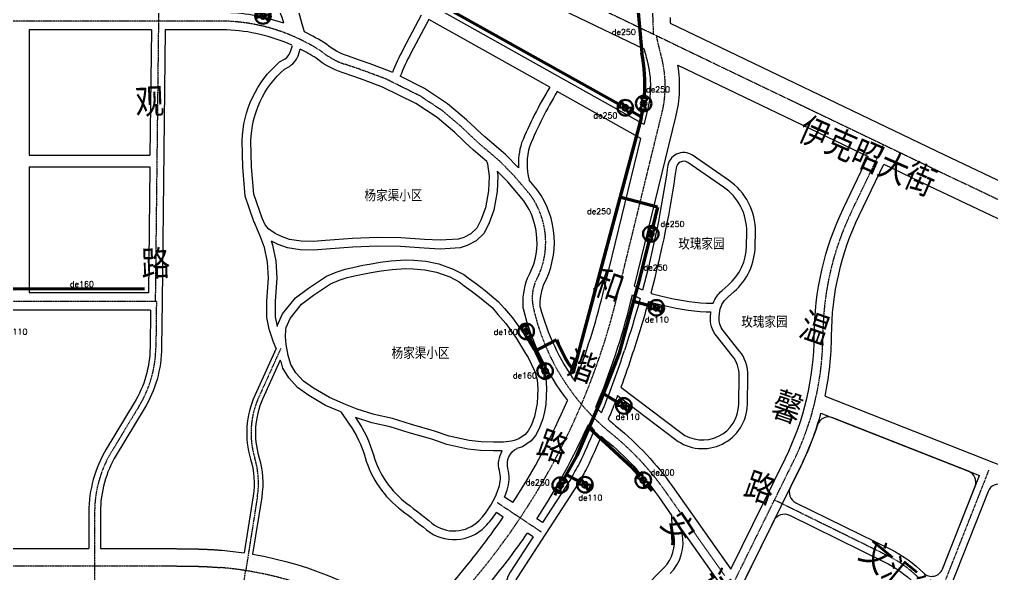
# Model space of a CAD drawing. Header units: millimetres. Extents: x 429861 to 37403537, y 4398138 to 8816131.
# Drawn here: x 433589 to 435271, y 4403985 to 4404943 of the extents above; entities that cross this region are included whole.
import ezdxf

# ---------------------------------------------------------------- set-up
doc = ezdxf.new("R2010")
doc.units = ezdxf.units.MM
doc.linetypes.add('CENTER', pattern=[2, 1.25, -0.25, 0.25, -0.25])
for name, color, linetype in [('0-dkx', 7, 'Continuous'), ('中心线', 55, 'CENTER'), ('路名', 21, 'Continuous'), ('路网', 253, 'Continuous')]:
    doc.layers.add(name, color=color, linetype=linetype)
for name, color, linetype, lineweight in [('燃气周边建筑', 211, 'Continuous', 30), ('燃气标注(管)', 111, 'Continuous', 30), ('燃气标注(阀)', 2, 'Continuous', 30), ('燃气管(PE)', 5, 'Continuous', 100), ('燃气阀门(PE)', 6, 'Continuous', 50)]:
    doc.layers.add(name, color=color, linetype=linetype, lineweight=lineweight)
doc.styles.add('HZ', font='rs.shx', dxfattribs={"width": 0.8, "bigfont": 'hztxt.shx'})

# ---------------------------------------------------------------- blocks, each defined once
blk = doc.blocks.new('阀门PE')
at = {"layer": '燃气阀门(PE)'}
for p, q in [((-4.91, -2.83), (-4.91, 2.83)), ((-4.91, -2.83), (4.91, 2.83)), ((-4.91, 2.83), (4.91, -2.83)), ((4.91, 2.83), (4.91, -2.83))]:
    blk.add_line(p, q, dxfattribs=at)
for radius in [6.74, 2.47]:
    blk.add_circle((0, 0), radius, dxfattribs=at)

msp = doc.modelspace()

# ---------------------------------------------------------------- linework, layer by layer
at = {"layer": '0-dkx', "ltscale": 50}
for points in [[(435152.9, 4403985.8, 0.540065), (435185.7, 4403992.6), (435185.7, 4403992.6), (435242.1, 4404135.7), (435242.1, 4404135.7, 0.414214), (435230.8, 4404161.6), (435230.8, 4404161.6), (434995.8, 4404254.3), (434995.8, 4404254.3, 0.433833), (434969.4, 4404241.8), (434969.4, 4404241.8, -0.037172), (434940.8, 4404170.8), (434940.8, 4404170.8), (434922.7, 4404134.1), (434922.7, 4404134.1, 0.414214), (434931.8, 4404107.3), (434931.8, 4404107.3), (435096.7, 4404026.1), (435096.7, 4404026.1, -0.082143), (435152.9, 4403985.8)], [(435461.3, 4404070.7), (435461.3, 4404070.7), (435290.3, 4404138.1, 0.414214), (435264.4, 4404126.9), (435197.7, 4403957.6, 0.297478), (435202.1, 4403936.2), (435336.2, 4403800.9, 0.049974), (435365.1, 4403777)], [(434846.6, 4403979.5), (434846.6, 4403979.5), (434894.4, 4404076.6), (434894.4, 4404076.6, -0.414214), (434921.2, 4404085.8), (434921.2, 4404085.8), (435086.1, 4404004.5), (435086.1, 4404004.5, -0.083223), (435136.5, 4403968.2), (435136.5, 4403968.2), (435155.6, 4403949), (435155.6, 4403949, -0.297478), (435160, 4403927.5), (435160, 4403927.5), (435065.1, 4403686.9), (435065.1, 4403686.9, -0.013211), (435059.2, 4403672.9), (435059.2, 4403672.9, -0.160073), (435050.7, 4403663.8), (435050.7, 4403663.8)]]:
    msp.add_lwpolyline(points, format="xyb", dxfattribs=at)
at = {"layer": '中心线'}
for p, q in [((433832.5, 4405183.9), (433829.7, 4404940.3)), ((434677.6, 4405144.3), (434685.5, 4404917.1)), ((434555.7, 4404980.2), (435175.1, 4404682.7)), ((433826.7, 4404940.3), (432619.4, 4404940.3)), ((433829.7, 4404940.3), (433824.1, 4404455.3)), ((433948, 4404940.3), (433826.7, 4404940.3)), ((434111.2, 4404888.3), (434111.2, 4404888.3)), ((434172.6, 4404858.9), (434151.9, 4404865.9)), ((434190.5, 4404852.4), (434172.6, 4404858.9)), ((434223.4, 4404840.2), (434190.5, 4404852.4)), ((434282.3, 4404810.9), (434223.4, 4404840.2)), ((434320.7, 4404785.5), (434282.3, 4404810.9)), ((434352.4, 4404758.7), (434320.7, 4404785.5)), ((434622.4, 4404461.6), (434700.3, 4404780.7)), ((434622.4, 4404461.6), (434700.3, 4404780.7)), ((434367.7, 4404744), (434352.4, 4404758.7)), ((434370.5, 4404741.4), (434367.7, 4404744)), ((434384, 4404728.8), (434370.5, 4404741.4)), ((434396.6, 4404718.2), (434384, 4404728.8)), ((434419.5, 4404698.5), (434396.6, 4404718.2)), ((435028.1, 4404610.6), (435083.8, 4404726.5)), ((434444.8, 4404672.8), (434419.5, 4404698.5)), ((434473.4, 4404639), (434444.8, 4404672.8)), ((435175.1, 4404682.7), (435357.3, 4404596.1)), ((433826.1, 4404455.3), (432667.6, 4404455.3)), ((433826.1, 4404455.3), (433825.2, 4404375.8)), ((434041.1, 4404373.8), (434003.1, 4404289.7)), ((433796.5, 4404274.9), (433748, 4404194.5)), ((434790.7, 4403900), (434927.3, 4404177.5)), ((435052.2, 4403621.3), (435266.1, 4404163.8)), ((434000.8, 4404118.1), (433980.6, 4403989.9)), ((434706.7, 4404126.5), (434808.8, 4403981.3)), ((435091.4, 4404015.3), (434895.1, 4404112)), ((434492.1, 4404056.5), (434415.7, 4404107.4)), ((433719.3, 4404091.3), (433719.3, 4403885.9)), ((432657.6, 4403997.9), (433837.2, 4403997.9)), ((433837.2, 4403997.9), (433838.2, 4403997.9)), ((433838.2, 4403997.9), (433839.2, 4403997.9)), ((433839.2, 4403997.9), (433840.2, 4403997.9)), ((433840.2, 4403997.9), (433841.2, 4403997.9)), ((433841.2, 4403997.9), (433842.2, 4403997.9)), ((433842.2, 4403997.9), (433843.2, 4403997.9)), ((433843.2, 4403997.9), (433844.2, 4403997.9)), ((433844.2, 4403997.9), (433845.2, 4403997.9)), ((433845.2, 4403997.9), (433846.2, 4403997.9)), ((433846.2, 4403997.9), (433847.2, 4403997.9)), ((433847.2, 4403997.9), (433848.2, 4403997.9)), ((433848.2, 4403997.9), (433849.2, 4403997.9)), ((433849.2, 4403997.9), (433850.2, 4403997.9)), ((433850.2, 4403997.9), (433851.2, 4403997.9)), ((433851.2, 4403997.9), (433852.2, 4403997.9)), ((433852.2, 4403997.9), (433853.2, 4403997.9)), ((433853.2, 4403997.9), (433854.2, 4403997.9)), ((433854.2, 4403997.9), (433855.2, 4403997.9)), ((433855.2, 4403997.9), (433856.2, 4403997.9)), ((433856.2, 4403997.9), (433857.2, 4403997.9)), ((433857.2, 4403997.9), (433858.2, 4403997.9)), ((433858.2, 4403997.9), (433859.2, 4403997.9)), ((433859.2, 4403997.9), (433860.2, 4403997.9)), ((433860.2, 4403997.9), (433861.2, 4403997.8)), ((433861.2, 4403997.8), (433862.2, 4403997.8)), ((433862.2, 4403997.8), (433863.2, 4403997.8)), ((433863.2, 4403997.8), (433864.2, 4403997.8)), ((433864.2, 4403997.8), (433865.2, 4403997.8)), ((433865.2, 4403997.8), (433866.2, 4403997.8)), ((433866.2, 4403997.8), (433867.2, 4403997.8)), ((433867.2, 4403997.8), (433868.2, 4403997.8)), ((433868.2, 4403997.8), (433869.2, 4403997.8)), ((433869.2, 4403997.8), (433870.2, 4403997.8)), ((433870.2, 4403997.8), (433871.2, 4403997.8)), ((433871.2, 4403997.8), (433872.2, 4403997.8)), ((433872.2, 4403997.8), (433873.2, 4403997.8)), ((433873.2, 4403997.8), (433874.2, 4403997.7)), ((433874.2, 4403997.7), (433875.2, 4403997.7)), ((433875.2, 4403997.7), (433876.2, 4403997.7)), ((433876.2, 4403997.7), (433877.2, 4403997.7)), ((433877.2, 4403997.7), (433878.2, 4403997.7)), ((433878.2, 4403997.7), (433879.2, 4403997.7)), ((433879.2, 4403997.7), (433880.2, 4403997.7)), ((433880.2, 4403997.7), (433881.2, 4403997.7)), ((433881.2, 4403997.7), (433882.2, 4403997.6)), ((433882.2, 4403997.6), (433883.2, 4403997.6)), ((433883.2, 4403997.6), (433884.2, 4403997.6)), ((433884.2, 4403997.6), (433885.2, 4403997.6)), ((433885.2, 4403997.6), (433886.2, 4403997.6)), ((433886.2, 4403997.6), (433887.2, 4403997.5)), ((433887.2, 4403997.5), (433888.2, 4403997.5)), ((433888.2, 4403997.5), (433889.2, 4403997.5)), ((433889.2, 4403997.5), (433890.2, 4403997.5)), ((433890.2, 4403997.5), (433891.2, 4403997.5)), ((433891.2, 4403997.5), (433892.2, 4403997.4)), ((433892.2, 4403997.4), (433893.2, 4403997.4)), ((433893.2, 4403997.4), (433894.2, 4403997.4)), ((433894.2, 4403997.4), (433895.2, 4403997.3)), ((433895.2, 4403997.3), (433896.2, 4403997.3)), ((433896.2, 4403997.3), (433897.2, 4403997.3)), ((433897.2, 4403997.3), (433898.2, 4403997.3)), ((433898.2, 4403997.3), (433899.2, 4403997.2)), ((433899.2, 4403997.2), (433900.2, 4403997.2)), ((433900.2, 4403997.2), (433901.2, 4403997.2)), ((433901.2, 4403997.2), (433902.2, 4403997.1)), ((433902.2, 4403997.1), (433903.2, 4403997.1)), ((433903.2, 4403997.1), (433904.2, 4403997.1)), ((433904.2, 4403997.1), (433905.2, 4403997)), ((433905.2, 4403997), (433906.2, 4403997)), ((433906.2, 4403997), (433907.2, 4403996.9)), ((433907.2, 4403996.9), (433908.2, 4403996.9)), ((433908.2, 4403996.9), (433909.2, 4403996.9)), ((433909.2, 4403996.9), (433910.2, 4403996.8)), ((433910.2, 4403996.8), (433911.2, 4403996.8)), ((433911.2, 4403996.8), (433912.2, 4403996.7)), ((433912.2, 4403996.7), (433913.2, 4403996.7)), ((433913.2, 4403996.7), (433914.2, 4403996.6)), ((433914.2, 4403996.6), (433915.2, 4403996.6)), ((433915.2, 4403996.6), (433916.2, 4403996.5)), ((433916.2, 4403996.5), (433917.2, 4403996.5)), ((433917.2, 4403996.5), (433918.2, 4403996.4)), ((433918.2, 4403996.4), (433919.2, 4403996.4)), ((433919.2, 4403996.4), (433920.2, 4403996.3)), ((433920.2, 4403996.3), (433921.2, 4403996.2)), ((433921.2, 4403996.2), (433922.2, 4403996.2)), ((433922.2, 4403996.2), (433923.2, 4403996.1)), ((433923.2, 4403996.1), (433924.2, 4403996.1)), ((433924.2, 4403996.1), (433925.2, 4403996)), ((433925.2, 4403996), (433926.2, 4403995.9)), ((433926.2, 4403995.9), (433927.2, 4403995.9)), ((433927.2, 4403995.9), (433928.2, 4403995.8)), ((433928.2, 4403995.8), (433929.2, 4403995.7)), ((433929.2, 4403995.7), (433930.2, 4403995.7)), ((433930.2, 4403995.7), (433931.2, 4403995.6)), ((433931.2, 4403995.6), (433932.2, 4403995.5)), ((433932.2, 4403995.5), (433933.2, 4403995.4)), ((433933.2, 4403995.4), (433934.2, 4403995.4)), ((433934.2, 4403995.4), (433935.1, 4403995.3)), ((433935.1, 4403995.3), (433936.1, 4403995.2)), ((433936.1, 4403995.2), (433937.1, 4403995.1)), ((433977.4, 4403969.6), (433980.6, 4403989.9)), ((434276.7, 4403853.6), (434385.7, 4403987)), ((434276.7, 4403853.6), (434385.7, 4403987))]:
    msp.add_line(p, q, dxfattribs=at)
for centre, radius, start, end in [((433935.5, 4404619), 321.5, 56.8738, 87.7758), ((434985.9, 4404968.8), 300, 190.2502, 196.3336), ((434985.9, 4404968.8), 300, 190.2502, 196.3336), ((434189.6, 4404982.4), 122.4, 230.2237, 252.0742), ((434506.1, 4404828.1), 200, 346.2661, 16.3336), ((434506.1, 4404828.1), 200, 346.2661, 16.3336), ((434359.4, 4404557.7), 140, 330.942, 35.5167), ((435478.8, 4404394.1), 500, 154.3416, 179.7536), ((434549.1, 4404461.4), 73, 157.1386, 192.846), ((433456.7, 4404746.5), 1200, 320.7306, 346.2661), ((433456.7, 4404746.5), 1200, 320.7306, 346.2661), ((434858.7, 4404530.1), 390.2, 192.5712, 230.9082), ((434478.8, 4404398.4), 500, 333.7777, 359.7536), ((433625.2, 4404378.1), 200, 328.9249, 359.3382), ((434139.8, 4404228), 150, 155.7165, 196.7717), ((434297.7, 4403838.9), 500, 35.1167, 50.9491), ((433919.3, 4404091.3), 200, 148.9249, 180), ((433852.6, 4404141.4), 150, 351.0465, 16.7717), ((435003, 4403835.9), 200, 44.7483, 63.7777), ((433887.2, 4403397.2), 600, 50.7986, 85.2254)]:
    msp.add_arc(centre, radius, start, end, dxfattribs=at)
at = {"layer": '燃气管(PE)'}
for p, q in [((434097.3, 4405092.5), (434625.3, 4404797.2)), ((434653.4, 4405026.7), (434665.4, 4404885.6)), ((434648.9, 4404784.1), (434664.9, 4404775.1)), ((434664.4, 4404772.7), (434547.6, 4404335.5)), ((434692.8, 4404618.8), (434627.9, 4404636.1)), ((434692.8, 4404618.8), (434684.5, 4404585.4)), ((434677.9, 4404559.2), (434660.5, 4404490.1)), ((434660.5, 4404490.1), (434626.3, 4404366.1)), ((433428.5, 4404476.8), (433805.5, 4404477.7)), ((434681.4, 4404447.1), (434651, 4404455.5)), ((434471.5, 4404391.4), (434494.1, 4404344)), ((434518.2, 4404389.1), (434481.6, 4404370.2)), ((434626.3, 4404366.1), (434595, 4404284.5)), ((434595, 4404284.5), (434553.2, 4404188.8)), ((434626, 4404279.5), (434599.3, 4404295.7)), ((434648.4, 4404168.1), (434574.1, 4404236.6)), ((434553.2, 4404188.8), (434531.2, 4404149.5)), ((434648.4, 4404168.1), (434659.1, 4404156.1)), ((434558.7, 4404143.2), (434535.1, 4404156.4)), ((434676.5, 4404135.5), (434682.7, 4404127.7)), ((434518, 4404125.9), (434515, 4404120.6))]:
    msp.add_line(p, q, dxfattribs=at)
for centre, radius, start, end in [((434405.2, 4404831.4), 265.8, 355.6242, 11.7678), ((434405.2, 4404831.4), 265.8, 347.2401, 349.8139), ((434746.6, 4404479.5), 245.6, 201.5886, 215.8895)]:
    msp.add_arc(centre, radius, start, end, dxfattribs=at)
at = {"layer": '路网', "ltscale": 50}
for p, q in [((434542.1, 4404147.2), (434494, 4404073.2)), ((435186.1, 4403993.8), (435249.4, 4404154.3)), ((434477.7, 4404048.1), (434438, 4403987))]:
    msp.add_line(p, q, dxfattribs=at)
for points in [[(434046.7, 4404936.6), (434043.8, 4404946.7), (434038.4, 4404959.5, -0.092053), (434035.5, 4405014.6), (434056.6, 4405213.8, -0.107265), (434071.9, 4405260.1, -0.107265)], [(434669.9, 4404761.5), (434105, 4405078.5, 0.075249), (434073.7, 4405090.4, 0.075249)], [(434082.2, 4404921.9), (434078.4, 4404935, 0.00006), (434078.4, 4404935), (434072.2, 4404956.7), (434067.1, 4404968.8, -0.087994), (434065.3, 4405011.1), (434071.1, 4405066.4)], [(434046.7, 4404936.6, 0.074835), (433948.3, 4404955.3), (433841.8, 4404955.3)], [(434284.1, 4404950.5), (434252.9, 4404891.9, 0.027317), (434234.2, 4404851.6, 0.027317)], [(434297.2, 4404943.2), (434266.2, 4404884.9, 0.028106), (434247.7, 4404844.9, 0.028106)], [(434060.6, 4404898.8, 0.095413), (433947.7, 4404925.3), (433841.5, 4404925.3)], [(434234.2, 4404851.6), (434229.4, 4404854), (434195.7, 4404866.5), (434177.5, 4404873.1), (434156.6, 4404880.1, -0.097796), (434120.2, 4404900.3, 0.032519), (434082.2, 4404921.9, 0.032519)], [(433995.8, 4404592), (433994.9, 4404593.8), (433979.8, 4404637.7), (433975.5, 4404687.8), (433974.6, 4404733.2, -0.214326), (434039.3, 4404869.9), (434047.7, 4404874.4), (434049.1, 4404875.4), (434051.6, 4404877.6), (434054, 4404880.2), (434055.7, 4404882.4), (434057.5, 4404885.9), (434061.3, 4404898.5)], [(434397.8, 4404697.4), (434399, 4404693.8), (434401.5, 4404672.2), (434400.3, 4404647.1), (434395.2, 4404617.4), (434387.4, 4404595.9), (434380.3, 4404582.2), (434370.2, 4404572.6), (434358, 4404566.2), (434348.6, 4404563.4), (434316.9, 4404561.3), (434289.9, 4404562.5), (434249.1, 4404565.3), (434208.3, 4404565.9), (434165, 4404564.2), (434118.8, 4404560.8), (434097.7, 4404559.1), (434076.4, 4404559.7), (434056.5, 4404562.8), (434042.6, 4404567.7), (434031.4, 4404573.2), (434020.6, 4404580.8), (434014.1, 4404588), (434008.8, 4404599.5), (433994.6, 4404640.8), (433990.5, 4404688.6), (433989.6, 4404733.1, -0.211396), (434047.8, 4404857.4), (434056.1, 4404861.8), (434058.7, 4404864), (434061.9, 4404866.7), (434065.5, 4404870.5), (434068.5, 4404874.5), (434071.4, 4404880.2), (434075, 4404891.9)], [(434397.8, 4404697.4), (434386.9, 4404706.8), (434374.1, 4404717.6), (434360.4, 4404730.4), (434357.4, 4404733.1), (434342.4, 4404747.6), (434311.7, 4404773.5), (434274.8, 4404797.9), (434217.4, 4404826.4), (434185.4, 4404838.3), (434167.6, 4404844.7), (434147.2, 4404851.6, -0.093793), (434102.3, 4404876.2, 0.025974), (434074.8, 4404892.1, 0.025974)], [(434669.9, 4404761.5), (434676.1, 4404786.6, 0.131952), (434674, 4404877.4, -0.011647), (434670.1, 4404892, -0.011647)], [(434653.1, 4404482.1), (434724.6, 4404774.7, 0.100357), (434728.2, 4404864.1, 0.100357)], [(434506.3, 4404825.9, 0.037907), (434457.7, 4404729.6, 0.090272), (434452.3, 4404686.6, 0.090272)], [(434519.4, 4404818.5, 0.03784), (434471.8, 4404724.5, 0.142525), (434470.8, 4404665.2)], [(434550.3, 4404316.8, 0.033685), (434598.1, 4404467.6), (434664, 4404737.3)], [(434623.8, 4404292.5), (434723.9, 4404216.6, 0.61354), (434848.2, 4404277), (434849.1, 4404326.9, 0.174967), (434834.3, 4404370.3), (434806.3, 4404405.2, -0.192586), (434799.3, 4404428.3), (434799.9, 4404434.6, -0.193922), (434814.2, 4404462.9), (434825.1, 4404472.4, 0.212221), (434861.8, 4404551.6), (434862.1, 4404575.3, 0.251076), (434815.6, 4404665.5), (434753.3, 4404708.4, 0.562416), (434710.1, 4404687.6, -0.029911), (434666.9, 4404475.2, -0.029911)], [(434819.4, 4403992.3), (434913.9, 4404184.1, 0.113829), (434963.8, 4404396.3, -0.111337), (435014.6, 4404617.1), (435057.3, 4404706)], [(434788.9, 4404452.5, -0.117552), (434804.4, 4404474.2), (434815.2, 4404483.7, 0.212221), (434846.8, 4404551.8), (434847.1, 4404575.5, 0.251076), (434807.1, 4404653.2), (434745, 4404695.9, 0.564968), (434725, 4404685.9, -0.030178), (434681, 4404469.8, -0.030178)], [(434982.6, 4404291.7, 0.051132), (434993.8, 4404396.2, -0.111337), (435041.6, 4404604.1), (435084.3, 4404693)], [(434460.5, 4404443.1, -0.103243), (434467.9, 4404495.6, 0.291592), (434461.5, 4404629.8), (434433.7, 4404662.6), (434415.6, 4404681)], [(434489.9, 4404445.4, -0.08666), (434495.7, 4404484, 0.287558), (434485.2, 4404648.2), (434470.8, 4404665.2)], [(434653.1, 4404482.1), (434665.2, 4404476, 0.0048), (434666.9, 4404475.2, 0.005922)], [(434586.3, 4404272.7, 0.039395), (434646.7, 4404455.7), (434649.5, 4404467.1)], [(434649.5, 4404467.1), (434658.4, 4404462.6, 0.011498), (434662.9, 4404460.5, 0.019332)], [(434681, 4404469.8, 0.009365), (434684.3, 4404468.9), (434698.2, 4404465.4, 0.049239), (434777.4, 4404452.6), (434788.9, 4404452.5)], [(433836.1, 4404455.1), (433835.2, 4404375.7, -0.133488), (433805, 4404269.7), (433756.6, 4404189.4, 0.136428), (433729.3, 4404091.3), (433729.3, 4404027.9)], [(434662.9, 4404460.5, -0.01296), (434635.6, 4404370.5)], [(434677, 4404455.3, -0.012792), (434649.8, 4404365.8)], [(434677, 4404455.3, 0.008752), (434680.7, 4404454.3), (434694.4, 4404450.9, 0.049414), (434776.9, 4404437.6), (434785.1, 4404437.5)], [(433815.9, 4404440.3), (433815.2, 4404375.9, -0.133488), (433787.9, 4404280.1), (433739.5, 4404199.7, 0.136428), (433709.3, 4404091.3), (433709.3, 4404027.9)], [(434460.5, 4404443.1, 0.104219), (434536.9, 4404284.2, 0.104219)], [(434489.9, 4404445.4, 0.087706), (434550.3, 4404316.8, 0.087706)], [(434629.3, 4404307.1), (434733, 4404228.6, 0.61354), (434833.2, 4404277.3), (434834.1, 4404327.2, 0.174967), (434822.6, 4404360.9), (434794.6, 4404395.9, -0.192586), (434784.4, 4404429.6), (434784.9, 4404435.9, -0.007188), (434785.1, 4404437.5)], [(434033, 4404374), (433996.3, 4404292.7, 0.181078), (433989, 4404182.5, -0.112721), (433993.4, 4404119.2), (433977.8, 4404020.6)], [(434649.8, 4404365.8, -0.008499), (434629.3, 4404307.1, -0.008499)], [(434040.4, 4404354.1), (434009.9, 4404286.6, 0.181078), (434003.4, 4404186.9, -0.112721), (434008.2, 4404116.9), (433992.6, 4404018.3)], [(434442.7, 4404107.4, 0.04271), (434536.9, 4404284.2, 0.04271)], [(434623.8, 4404292.5, -0.004287), (434612.4, 4404263.3, -0.001724), (434607.6, 4404251.6, -0.001724)], [(434145.2, 4404264.4), (434159.7, 4404243.4, -0.080831), (434187, 4404185.8, 0.162732), (434250.5, 4404093.8, -0.010112), (434293.1, 4404060.5, 0.388097), (434394.9, 4404066.2, 0.048343), (434414.3, 4404090.3, 0.048343)], [(434586.3, 4404272.7, 0.008495), (434596, 4404262.7)], [(434170.3, 4404254.5), (434172, 4404252, -0.080831), (434201.4, 4404190, 0.162732), (434259.5, 4404105.8, -0.010112), (434302.5, 4404072.1, 0.388097), (434384.2, 4404076.7, 0.116065), (434418.5, 4404133.5, 0.1416), (434419.4, 4404162.9, -0.199839), (434424.4, 4404197.2, -0.199839)], [(434607.6, 4404251.6, 0.011893), (434622.2, 4404238.8, -0.069117), (434718.9, 4404135.2), (434819.4, 4403992.3)], [(434839, 4403964.1), (434940.8, 4404170.8, 0.047585), (434975.5, 4404262.3)], [(434484.3, 4404079.7, 0.03797), (434573.3, 4404242.8, 0.035166)], [(434573.3, 4404242.8, 0.008369), (434583.6, 4404232.8)], [(434595.4, 4404222.2, -0.008048), (434571.3, 4404168.5, -0.004774), (434554.8, 4404139.3), (434450.5, 4403978.8, 0.356778), (434455, 4403937.9), (434508.7, 4403885.2, 0.414314), (434597.1, 4403886), (434704.2, 4403995.3, 0.249089), (434720.9, 4404051.5, -0.05223), (434717.6, 4404084.8)], [(434595.4, 4404222.2, 0.005928), (434603.1, 4404215.7, -0.069269), (434694.4, 4404117.9), (434717.6, 4404084.8)], [(434428.4, 4404116.9, 0.020039), (434432.8, 4404128.9, 0.1416), (434434, 4404166.6, -0.357641), (434450.1, 4404201.3)], [(434276.3, 4403892.7), (434366.3, 4404002.8, 0.021187), (434426, 4404082.4)], [(434734.4, 4404061), (434796.5, 4403972.7, -0.001706), (434804.3, 4403961.6)], [(434314.5, 4403860.4), (434405, 4403971.1, 0.021325), (434467.7, 4404054.7)], [(433729.3, 4404027.9), (433837.2, 4404027.9), (433838.2, 4404027.9, -0.000004), (433838.2, 4404027.9), (433839.2, 4404027.9, -0.000008), (433839.2, 4404027.9), (433840.2, 4404027.9, -0.000012), (433840.2, 4404027.9), (433841.2, 4404027.9, -0.000017), (433841.2, 4404027.9), (433842.2, 4404027.9, -0.000021), (433842.2, 4404027.9), (433843.2, 4404027.9, -0.000025), (433843.2, 4404027.9), (433844.2, 4404027.9, -0.000029), (433844.2, 4404027.9), (433845.2, 4404027.9, -0.000033), (433845.2, 4404027.9), (433846.2, 4404027.9, -0.000037), (433846.2, 4404027.9), (433847.2, 4404027.9, -0.000042), (433847.2, 4404027.9), (433848.2, 4404027.9, -0.000046), (433848.2, 4404027.9), (433849.2, 4404027.9, -0.00005), (433849.2, 4404027.9), (433850.2, 4404027.9, -0.000054), (433850.3, 4404027.9), (433851.3, 4404027.9, -0.000058), (433851.3, 4404027.9), (433852.3, 4404027.9, -0.000063), (433852.3, 4404027.9), (433853.3, 4404027.9, -0.000067), (433853.3, 4404027.9), (433854.3, 4404027.9, -0.000071), (433854.3, 4404027.9), (433855.3, 4404027.9, -0.000075), (433855.3, 4404027.9), (433856.3, 4404027.9, -0.000079), (433856.3, 4404027.9), (433857.3, 4404027.9, -0.000083), (433857.3, 4404027.9), (433858.3, 4404027.9, -0.000087), (433858.3, 4404027.9), (433859.3, 4404027.9, -0.000092), (433859.3, 4404027.9), (433860.3, 4404027.9, -0.000096), (433860.3, 4404027.9), (433861.3, 4404027.8, -0.0001), (433861.4, 4404027.8), (433862.4, 4404027.8, -0.000104), (433862.4, 4404027.8), (433863.4, 4404027.8, -0.000108), (433863.4, 4404027.8), (433864.4, 4404027.8, -0.000113), (433864.4, 4404027.8), (433865.4, 4404027.8, -0.000117), (433865.4, 4404027.8), (433866.4, 4404027.8, -0.000121), (433866.4, 4404027.8), (433867.4, 4404027.8, -0.000125), (433867.4, 4404027.8), (433868.4, 4404027.8, -0.000129), (433868.5, 4404027.8), (433869.5, 4404027.8, -0.000133), (433869.5, 4404027.8), (433870.5, 4404027.8, -0.000138), (433870.5, 4404027.8), (433871.5, 4404027.8, -0.000142), (433871.5, 4404027.8), (433872.5, 4404027.8, -0.000146), (433872.5, 4404027.8), (433873.5, 4404027.8, -0.00015), (433873.5, 4404027.8), (433874.5, 4404027.7, -0.000154), (433874.6, 4404027.7), (433875.6, 4404027.7, -0.000158), (433875.6, 4404027.7), (433876.6, 4404027.7, -0.000162), (433876.6, 4404027.7), (433877.6, 4404027.7, -0.000167), (433877.6, 4404027.7), (433878.6, 4404027.7, -0.000171), (433878.6, 4404027.7), (433879.6, 4404027.7, -0.000175), (433879.7, 4404027.7), (433880.7, 4404027.7, -0.000179), (433880.7, 4404027.7), (433881.7, 4404027.6, -0.000183), (433881.7, 4404027.6), (433882.7, 4404027.6, -0.000187), (433882.7, 4404027.6), (433883.7, 4404027.6, -0.000192), (433883.7, 4404027.6), (433884.7, 4404027.6, -0.000196), (433884.8, 4404027.6), (433885.8, 4404027.6, -0.0002), (433885.8, 4404027.6), (433886.8, 4404027.6, -0.000204), (433886.8, 4404027.6), (433887.8, 4404027.5, -0.000208), (433887.8, 4404027.5), (433888.8, 4404027.5, -0.000212), (433888.9, 4404027.5), (433889.9, 4404027.5, -0.000217), (433889.9, 4404027.5), (433890.9, 4404027.5, -0.000221), (433890.9, 4404027.5), (433891.9, 4404027.4, -0.000225), (433891.9, 4404027.4), (433892.9, 4404027.4, -0.000229), (433893, 4404027.4), (433894, 4404027.4, -0.000233), (433894, 4404027.4), (433895, 4404027.4, -0.000237), (433895, 4404027.4), (433896, 4404027.3, -0.000242), (433896.1, 4404027.3), (433897.1, 4404027.3, -0.000246), (433897.1, 4404027.3), (433898.1, 4404027.3, -0.00025), (433898.1, 4404027.3), (433899.1, 4404027.2), (433900.2, 4404027.2), (433901.2, 4404027.2), (433902.2, 4404027.1), (433903.3, 4404027.1), (433904.3, 4404027.1), (433905.3, 4404027), (433906.4, 4404027), (433907.4, 4404027), (433908.4, 4404026.9), (433909.5, 4404026.9), (433910.5, 4404026.8), (433911.5, 4404026.8), (433912.6, 4404026.7), (433913.6, 4404026.7), (433914.6, 4404026.6), (433915.7, 4404026.6), (433916.7, 4404026.5), (433917.7, 4404026.5), (433918.8, 4404026.4), (433919.8, 4404026.4), (433920.9, 4404026.3), (433921.9, 4404026.3), (433922.9, 4404026.2), (433924, 4404026.1), (433925, 4404026.1), (433926.1, 4404026), (433927.1, 4404025.9), (433928.2, 4404025.9), (433929.2, 4404025.8), (433930.2, 4404025.7), (433931.3, 4404025.7), (433932.3, 4404025.6), (433933.4, 4404025.5), (433934.4, 4404025.4), (433935.5, 4404025.3), (433936.5, 4404025.3), (433937.5, 4404025.2), (433938.6, 4404025.1), (433939.6, 4404025, -0.015264), (433977.8, 4404020.6)], [(433992.6, 4404018.3, -0.125033), (434276.3, 4403892.7, -0.125033)]]:
    msp.add_lwpolyline(points, format="xyb", dxfattribs=at)
for points in [[(434096.3, 4405242.3), (434254.1, 4405126.4), (434494.3, 4404976.1), (434542.7, 4404953.2), (434670.1, 4404892)], [(434506.3, 4404825.9), (434297.2, 4404943.2)], [(434714.8, 4404937.1), (435188, 4404709.7), (435371.2, 4404622.7), (435519.7, 4404537.5), (435570.4, 4404500.3)], [(433605.9, 4404925.3), (433605.9, 4404708.4)], [(433817.5, 4404925.3), (433605.9, 4404925.3)], [(433817.5, 4404925.3), (433815, 4404708.4)], [(433841.5, 4404925.3), (433836.1, 4404455.1)], [(434728.2, 4404864.1), (435057.3, 4404706)], [(434452.3, 4404686.6), (434429.7, 4404709.4), (434406.4, 4404729.7), (434394, 4404740.1), (434380.7, 4404752.5), (434377.9, 4404755), (434362.5, 4404769.9), (434329.7, 4404797.6), (434289.8, 4404823.9), (434247.7, 4404844.9)], [(434664, 4404737.3), (434519.4, 4404818.5)], [(433605.9, 4404708.4), (433815, 4404708.4)], [(433605.9, 4404688.4), (433814.8, 4404688.4)], [(433605.9, 4404688.4), (433605.9, 4404470.3)], [(433814.8, 4404688.4), (433812.2, 4404470.3)], [(435084.3, 4404693), (435162.2, 4404655.6), (435343.4, 4404569.5), (435487, 4404487.1), (435607.7, 4404398.5), (435608.3, 4404398)], [(434415.6, 4404681), (434416.6, 4404672.7), (434415.3, 4404645.4), (434409.8, 4404613.5), (434401.2, 4404589.9), (434392.5, 4404573.1), (434379, 4404560.3), (434363.7, 4404552.2), (434351.2, 4404548.5), (434317.1, 4404546.2), (434289, 4404547.5), (434248.4, 4404550.3), (434208.5, 4404550.9), (434165.8, 4404549.2), (434119.9, 4404545.9), (434098.1, 4404544.1), (434075, 4404544.7), (434052.9, 4404548.2), (434036.9, 4404553.9), (434025.1, 4404559.6)], [(434033, 4404374), (434028.8, 4404385.2), (434021.1, 4404407.8), (434017.2, 4404427.5), (434017.1, 4404456.2), (434019.9, 4404495.7), (434018.5, 4404523.7), (434013.2, 4404548.6), (434006.2, 4404567.4), (434000.9, 4404579.3), (433995.7, 4404592.2)], [(434035.5, 4404412.3), (434032.2, 4404429), (434032.1, 4404455.7), (434034.9, 4404495.6), (434033.4, 4404525.6), (434027.6, 4404552.8), (434025.1, 4404559.6)], [(434035.5, 4404412.3), (434035.8, 4404414.2), (434044.4, 4404434), (434066.6, 4404461.6), (434088.9, 4404478.3), (434120.3, 4404499.4), (434137, 4404506.4), (434152.4, 4404511.3), (434165.6, 4404514.3), (434183.3, 4404518.3), (434194.8, 4404520.2), (434212.9, 4404523.4), (434232.2, 4404525.9), (434256.5, 4404527.2), (434271.2, 4404526.8), (434292.3, 4404525.1), (434314.8, 4404520.3), (434339.6, 4404511.6), (434358, 4404502.2), (434367.7, 4404494.6), (434379.5, 4404485.8), (434394.5, 4404474.5), (434417.2, 4404455.5), (434428, 4404443), (434442.1, 4404426.9), (434461.8, 4404399.7), (434477.3, 4404373.3), (434482.3, 4404365.9), (434494.5, 4404339.5), (434499.4, 4404322.6), (434500.9, 4404305.4), (434500.3, 4404291.3), (434499.8, 4404277), (434497.1, 4404264.6), (434494.4, 4404252.4), (434488.4, 4404235.8), (434481.7, 4404223.4), (434474.4, 4404214.4), (434459.5, 4404203.8), (434449.6, 4404201)], [(433812.2, 4404470.3), (433605.9, 4404470.3)], [(433815.9, 4404440.3), (433382.5, 4404440.3)], [(434042.3, 4404349.1), (434040.4, 4404354.1)], [(434145.2, 4404264.4), (434118.5, 4404275.7), (434089.9, 4404292.7), (434070.3, 4404306.5), (434055.1, 4404323.1), (434045, 4404340.1), (434042.2, 4404349.4)], [(434982.6, 4404291.7), (435507.9, 4404084.6)], [(434424.4, 4404197.2), (434409.2, 4404197), (434386.5, 4404197.8), (434364.6, 4404200.2), (434328.3, 4404208), (434302.5, 4404217), (434263.3, 4404228.3), (434230.4, 4404238.3), (434199, 4404245.5), (434170.3, 4404254.5)], [(434975.5, 4404262.3), (435249.4, 4404154.3)], [(434442.7, 4404107.4), (434428.4, 4404116.9)], [(434426, 4404082.4), (434414.3, 4404090.3)], [(434494, 4404073.2), (434484.3, 4404079.7)], [(434477.7, 4404048.1), (434467.7, 4404054.7)], [(433382.5, 4404027.9), (433709.3, 4404027.9)]]:
    msp.add_lwpolyline(points, dxfattribs=at)
at = {"layer": '路网', "ltscale": 0.2, "flags": 128}
msp.add_lwpolyline([(434714.5, 4404946.4), (434714.8, 4404937.1)], dxfattribs=at)
at = {"layer": '路网', "ltscale": 50}
msp.add_lwpolyline([(434186.2, 4404503.5), (434197.4, 4404505.5), (434215.1, 4404508.6), (434233.6, 4404511), (434256.7, 4404512.2), (434270.4, 4404511.8), (434290.1, 4404510.3), (434310.8, 4404505.9), (434333.7, 4404497.8), (434349.9, 4404489.5), (434358.6, 4404482.7), (434370.4, 4404473.8), (434385.1, 4404462.8), (434406.6, 4404444.8), (434416.7, 4404433.1), (434430.4, 4404417.5), (434449.2, 4404391.5), (434464.6, 4404365.3), (434469.2, 4404358.5), (434480.4, 4404334.2), (434484.5, 4404319.9), (434485.8, 4404305), (434485.3, 4404291.9), (434484.8, 4404278.9), (434482.4, 4404267.8), (434480, 4404256.5), (434474.7, 4404241.9), (434469.1, 4404231.8), (434464, 4404225.4), (434452.9, 4404217.6), (434444.8, 4404215.2), (434440.3, 4404213.9), (434426.5, 4404212.3), (434409.4, 4404212), (434387.6, 4404212.8), (434367, 4404215), (434332.3, 4404222.4), (434307.1, 4404231.3), (434267.5, 4404242.7), (434234.2, 4404252.8), (434202.9, 4404260), (434173.4, 4404269.2), (434153, 4404277.3), (434125.3, 4404289.2), (434098, 4404305.3), (434080.3, 4404317.8), (434067.2, 4404332.1), (434058.8, 4404346.2), (434054, 4404362.2), (434050.4, 4404381), (434049.3, 4404394.4), (434050, 4404407), (434050.4, 4404410.2), (434057.4, 4404426.2), (434077.1, 4404450.7), (434097.6, 4404466.1), (434127.4, 4404486.1), (434142.2, 4404492.4), (434156.3, 4404496.8), (434168.9, 4404499.7)], close=True, dxfattribs=at)
for centre, radius, start, end in [((432914.2, 4404942.1), 1813.9, 338.2101, 341.6308), ((432914.2, 4404942.1), 1813.9, 338.002, 338.2101), ((432914.2, 4404942.1), 1813.9, 334.9904, 336.9804), ((433037.1, 4405017.3), 1738.4, 329.9645, 331.029), ((434878.5, 4404083.5), 145.8, 188.879, 191.4967), ((434659.6, 4404039), 77.5, 315.5482, 11.4967), ((434477.8, 4403961.1), 47.5, 146.9873, 225.5284)]:
    msp.add_arc(centre, radius, start, end, dxfattribs=at)

# ---------------------------------------------------------------- block references
at = {"layer": '燃气阀门(PE)'}
for p, xscale, yscale, zscale, rotation in [((434010.5, 4404949.3), 1.999999999983824, 1.999999999983824, 1.999999999983824, 347.0764644563618), ((434637.1, 4404790.6), 2.000000000002919, 2.000000000002919, 2.000000000002919, 330.7876110553137), ((434668.8, 4404797.7), 1.999999999796184, 1.999999999796184, 1.999999999796184, 261.2664716017716), ((434681.2, 4404572.3), 2, 2, 2, 75.91150339101439), ((434690.8, 4404444.5), 2, 2, 2, 164.5701389546183), ((434465.7, 4404403.6), 2.000000000201778, 2.000000000201778, 2.000000000201778, 295.4701646432924), ((434498.3, 4404335.1), 2.000000000001524, 2.000000000001524, 2.000000000001524, 115.4701646312487), ((434634.6, 4404274.7), 2, 2, 2, 150.7384004695987), ((434668.1, 4404146.1), 2, 2, 2, 308.4334467473277), ((434524.6, 4404137.7), 2, 2, 2, 60.73840046909788), ((434567.3, 4404138.4), 2, 2, 2, 150.7384004695987)]:
    msp.add_blockref('阀门PE', p, dxfattribs=dict(at, xscale=xscale, yscale=yscale, zscale=zscale, rotation=rotation))

# ---------------------------------------------------------------- texts
at = {"layer": '燃气周边建筑', "style": 'HZ'}
for s, p in [('杨家渠小区', (434186, 4404628.5)), ('玫瑰家园', (434728.8, 4404545.1)), ('玫瑰家园', (434837.8, 4404409.9)), ('杨家渠小区', (434232.9, 4404356))]:
    msp.add_text(s, height=20, dxfattribs=at).set_placement(p)
at = {"layer": '燃气标注(管)', "style": 'HZ'}
for s, p in [('de250', (434613.8, 4404916.5)), ('de250', (434570.8, 4404606.4)), ('de250', (434668.7, 4404509)), ('de160', (433676.5, 4404480.3))]:
    msp.add_text(s, height=10, dxfattribs=at).set_placement(p)
at = {"layer": '燃气标注(阀)', "style": 'HZ'}
for s, p in [('de250', (434672.9, 4404817.3)), ('de250', (434581.8, 4404772.2)), ('de250', (434698, 4404584.5)), ('de110', (434670.9, 4404419)), ('de110', (433561.5, 4404398.1)), ('de160', (434409.4, 4404397.6)), ('de160', (434442.6, 4404322.4)), ('de110', (434620.4, 4404250.9)), ('de200', (434680.8, 4404154.6)), ('de250', (434464.8, 4404137.3)), ('de110', (434555.8, 4404111))]:
    msp.add_text(s, height=10, dxfattribs=at).set_placement(p)
at = {"layer": '路名', "style": 'HZ'}
for s, rotation, p in [('观', 2.33, (433790.5, 4404774.1)), ('伊克昭大街', 336.396, (434931, 4404732.8)), ('路', 2.33, (433800.9, 4404493.7)), ('和', 340.9332, (434576, 4404466.3)), ('温', 340.9332, (434933.3, 4404392.6)), ('谐', 340.9332, (434528.5, 4404326.9)), ('馨', 340.9332, (434885.2, 4404255.7)), ('路', 340.9332, (434479.7, 4404187.9)), ('路', 340.9332, (434837.8, 4404116.3)), ('安  达  街', 303.2769, (434692.5, 4404069.5)), ('文汇街', 320.4734, (435035.6, 4404010.1))]:
    msp.add_text(s, height=50, rotation=rotation, dxfattribs=at).set_placement(p)

doc.saveas('drawing.dxf')
